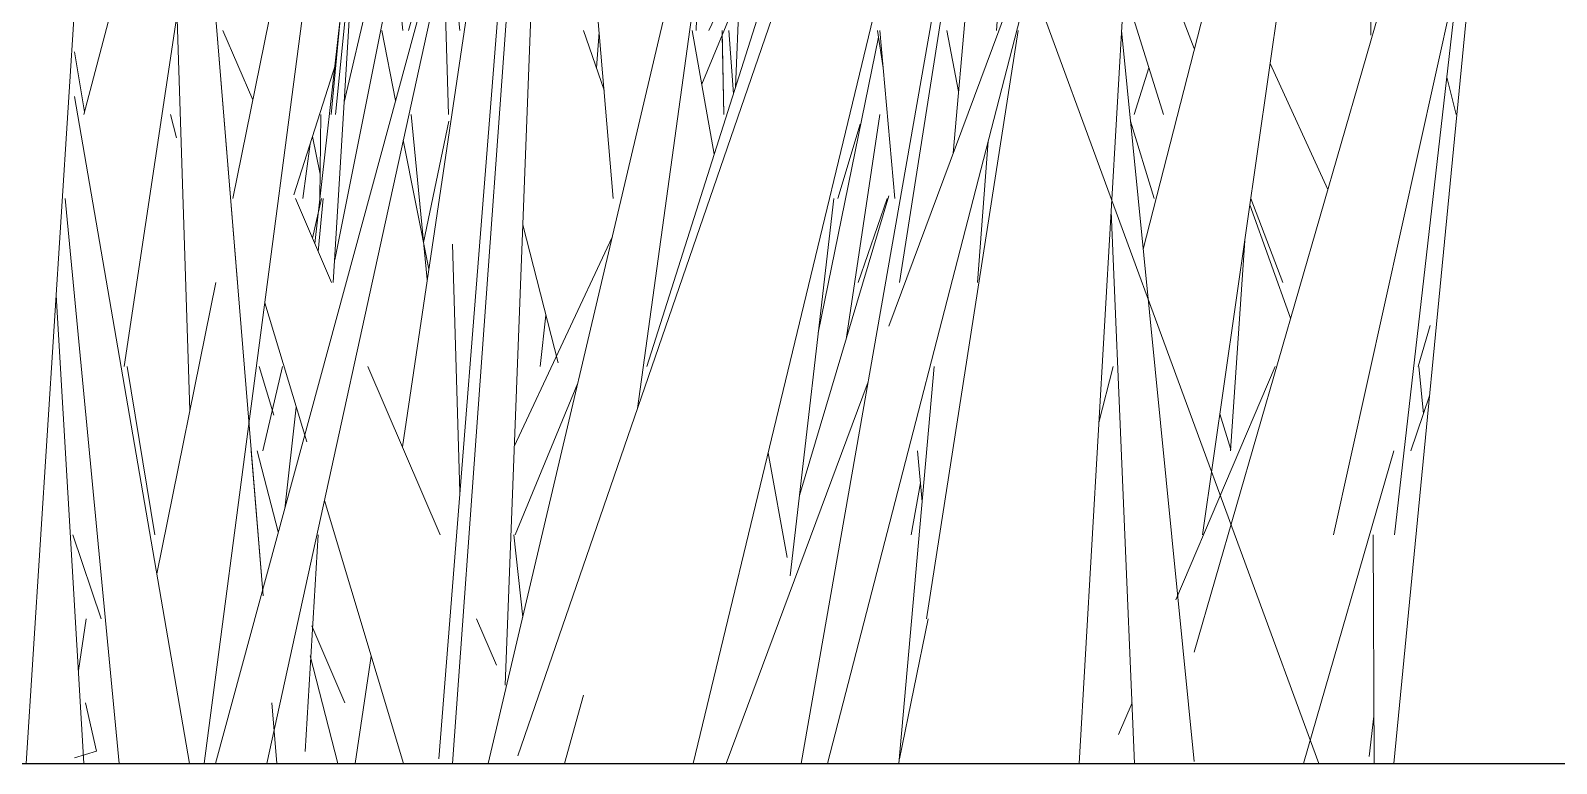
# Model space of a CAD drawing. Header units: millimetres. Extents: x -9575 to 27274, y -4387 to 11354.
# Drawn here: x -6081.6 to -6031.5, y 3048 to 3072.1 of the extents above; entities that cross this region are included whole.
import ezdxf

# ---------------------------------------------------------------- set-up
doc = ezdxf.new("R2010")
doc.units = ezdxf.units.MM
doc.layers.add('G-IMPT', color=8, linetype='Continuous', lineweight=9)

# ---------------------------------------------------------------- blocks, each defined once
blk = doc.blocks.new('Grass Array - 25_dwg-V50-North')
at = {"layer": 'G-IMPT'}
for p, q in [((-6067.719, 3048), (-6062.997, 3113.255)), ((-6047.165, 3048), (-6043.758, 3106.756)), ((-6031.374, 3104.409), (-6036.832, 3048)), ((-6063.911, 3101.758), (-6068.17, 3048.148)), ((-6049.875, 3072.065), (-6047.649, 3101.981)), ((-6077.597, 3098.2), (-6076.332, 3059.585)), ((-6073.931, 3053.507), (-6077.597, 3098.2)), ((-6078.569, 3096.979), (-6081.702, 3048)), ((-6059.824, 3048), (-6048.03, 3096.895)), ((-6049.59, 3094.682), (-6065.575, 3048.254)), ((-6064.546, 3091.377), (-6062.446, 3066.547)), ((-6071.272, 3069.714), (-6066.266, 3091.154)), ((-6064.467, 3090.433), (-6065.992, 3050.571)), ((-6074.774, 3063.788), (-6076.851, 3089.109)), ((-6056.284, 3048), (-6049.084, 3089.024)), ((-6039.293, 3048), (-6054.271, 3088.771)), ((-6075.867, 3048), (-6070.618, 3087.851)), ((-6043.391, 3051.655), (-6032.999, 3087.613)), ((-6045.058, 3064.89), (-6039.65, 3086.012)), ((-6038.815, 3085.472), (-6043.113, 3055.511)), ((-6069.363, 3058.398), (-6065.57, 3083.918)), ((-6057.859, 3083.722), (-6058.434, 3070.199)), ((-6071.582, 3064.539), (-6067.785, 3083.551)), ((-6051.294, 3068.037), (-6049.958, 3083.1)), ((-6072.236, 3065.067), (-6070.26, 3082.536)), ((-6066.543, 3048), (-6058.603, 3081.764)), ((-6050.239, 3081.692), (-6053.059, 3063.788)), ((-6072.048, 3080.775), (-6074.924, 3066.547)), ((-6071.627, 3063.788), (-6070.608, 3080.78)), ((-6075.487, 3048), (-6066.801, 3080.043)), ((-6055.582, 3079.192), (-6061.343, 3061.029)), ((-6055.415, 3048), (-6047.88, 3077.218)), ((-6049.799, 3072.057), (-6047.88, 3077.218)), ((-6034, 3077.274), (-6038.817, 3055.511)), ((-6045.394, 3076.76), (-6043.391, 3071.473)), ((-6037.616, 3077.101), (-6037.592, 3071.912)), ((-6037.593, 3072.065), (-6037.616, 3077.101)), ((-6079.808, 3069.306), (-6077.912, 3076.558)), ((-6079.808, 3069.306), (-6077.912, 3076.558)), ((-6070.86, 3076.39), (-6071.551, 3069.306)), ((-6059.441, 3075.685), (-6061.65, 3059.652)), ((-6071.179, 3074.78), (-6071.699, 3069.306)), ((-6068.361, 3074.823), (-6069.163, 3072.065)), ((-6067.475, 3072.065), (-6067.77, 3074.823)), ((-6068.069, 3074.244), (-6073.809, 3048)), ((-6069.348, 3072.065), (-6069.588, 3074.522)), ((-6059.307, 3072.065), (-6058.26, 3074.306)), ((-6034.676, 3074.219), (-6036.811, 3055.511)), ((-6059.678, 3073.96), (-6059.72, 3072.065)), ((-6058.303, 3073.296), (-6059.542, 3070.301)), ((-6045.689, 3073.454), (-6044.389, 3069.306)), ((-6076.776, 3072.466), (-6078.492, 3061.029)), ((-6067.943, 3072.605), (-6067.845, 3069.306)), ((-6075.25, 3072.065), (-6074.269, 3069.787)), ((-6069.587, 3069.764), (-6070.04, 3072.065)), ((-6069.587, 3069.764), (-6070.04, 3072.065)), ((-6063.421, 3072.065), (-6062.747, 3070.107)), ((-6062.998, 3070.837), (-6062.908, 3072.008)), ((-6059.129, 3068.009), (-6059.859, 3072.065)), ((-6058.818, 3069.306), (-6058.872, 3072.065)), ((-6058.818, 3069.306), (-6058.869, 3071.928)), ((-6058.502, 3069.985), (-6058.651, 3072.065)), ((-6055.719, 3062.139), (-6053.742, 3071.847)), ((-6053.775, 3072.065), (-6053.591, 3070.837)), ((-6053.205, 3066.547), (-6053.702, 3072.065)), ((-6049.799, 3072.057), (-6053.405, 3062.36)), ((-6049.161, 3072.065), (-6052.169, 3052.752)), ((-6051.498, 3072.065), (-6051.114, 3070.066)), ((-6043.391, 3048.064), (-6045.769, 3072.065)), ((-6079.786, 3069.391), (-6080.114, 3071.36)), ((-6079.786, 3069.391), (-6080.114, 3071.36)), ((-6071.54, 3070.982), (-6072.926, 3066.669)), ((-6044.871, 3070.842), (-6045.357, 3069.306)), ((-6039.001, 3066.846), (-6040.893, 3070.983)), ((-6034.793, 3069.306), (-6035.097, 3070.528)), ((-6076.343, 3048), (-6080.114, 3069.899)), ((-6076.973, 3069.306), (-6076.776, 3068.54)), ((-6072.04, 3069.306), (-6072.074, 3066.547)), ((-6068.547, 3063.891), (-6069.077, 3069.306)), ((-6053.699, 3069.306), (-6054.787, 3061.993)), ((-6068.666, 3065.11), (-6067.838, 3069.091)), ((-6055.077, 3066.547), (-6054.341, 3068.995)), ((-6044.699, 3066.547), (-6045.475, 3069.09)), ((-6072.622, 3066.547), (-6072.387, 3068.347)), ((-6072.311, 3068.584), (-6072.064, 3067.344)), ((-6068.497, 3064.226), (-6069.332, 3068.468)), ((-6050.491, 3063.788), (-6050.145, 3068.436)), ((-6056.332, 3056.802), (-6053.405, 3066.633)), ((-6080.429, 3066.547), (-6078.656, 3048)), ((-6072.873, 3066.547), (-6071.685, 3063.788)), ((-6072.314, 3065.248), (-6072.011, 3066.547)), ((-6071.962, 3066.547), (-6072.127, 3064.813)), ((-6056.635, 3054.159), (-6055.213, 3066.547)), ((-6054.405, 3063.788), (-6053.461, 3066.547)), ((-6040.223, 3062.616), (-6041.558, 3066.346)), ((-6041.525, 3066.547), (-6040.48, 3063.788)), ((-6064.25, 3061.158), (-6065.414, 3065.69)), ((-6046.114, 3066.127), (-6045.339, 3048)), ((-6065.692, 3058.406), (-6062.48, 3065.278)), ((-6041.727, 3065.171), (-6042.191, 3058.27)), ((-6067.717, 3065.052), (-6067.474, 3056.917)), ((-6075.482, 3063.788), (-6077.415, 3054.226)), ((-6079.808, 3048), (-6080.718, 3063.377)), ((-6073.874, 3063.129), (-6072.501, 3058.563)), ((-6064.651, 3062.72), (-6064.843, 3061.029)), ((-6035.645, 3062.376), (-6036.035, 3061.029)), ((-6077.478, 3055.511), (-6078.395, 3061.029)), ((-6077.478, 3055.511), (-6078.395, 3061.029)), ((-6073.583, 3059.439), (-6074.061, 3061.029)), ((-6073.943, 3058.27), (-6073.299, 3061.029)), ((-6070.497, 3061.029), (-6068.12, 3055.511)), ((-6053.071, 3048), (-6051.916, 3061.029)), ((-6046.516, 3059.198), (-6046.047, 3061.029)), ((-6043.985, 3053.375), (-6040.733, 3061.029)), ((-6036.019, 3061.029), (-6035.865, 3059.479)), ((-6063.612, 3060.465), (-6065.662, 3055.511)), ((-6054.085, 3060.532), (-6058.745, 3048)), ((-6073.222, 3056.357), (-6072.843, 3059.701)), ((-6036.275, 3058.27), (-6035.664, 3060.072)), ((-6042.189, 3058.308), (-6042.544, 3059.475)), ((-6073.931, 3053.507), (-6074.321, 3058.27)), ((-6074.126, 3058.27), (-6073.438, 3055.602)), ((-6056.743, 3054.758), (-6057.363, 3058.202)), ((-6052.309, 3056.59), (-6052.461, 3058.27)), ((-6036.832, 3058.27), (-6039.8, 3048)), ((-6052.365, 3057.212), (-6052.674, 3055.511)), ((-6071.921, 3056.632), (-6069.325, 3048)), ((-6080.171, 3055.511), (-6079.241, 3052.752)), ((-6072.55, 3048.399), (-6072.123, 3055.511)), ((-6065.414, 3052.804), (-6065.703, 3055.511)), ((-6037.484, 3048), (-6037.518, 3055.511)), ((-6037.484, 3048), (-6037.518, 3055.511)), ((-6079.734, 3052.752), (-6079.989, 3051.054)), ((-6066.932, 3052.752), (-6066.275, 3051.228)), ((-6052.116, 3052.752), (-6053.055, 3048.154)), ((-6071.253, 3049.993), (-6072.336, 3052.517)), ((-6072.387, 3051.531), (-6071.476, 3048)), ((-6070.909, 3048), (-6070.385, 3051.525)), ((-6064.048, 3048), (-6063.421, 3050.239)), ((-6079.393, 3048.403), (-6079.755, 3049.993)), ((-6073.479, 3048), (-6073.642, 3049.993)), ((-6045.864, 3048.954), (-6045.422, 3049.993)), ((-6037.491, 3049.558), (-6037.643, 3048.227)), ((-6079.393, 3048.403), (-6080.114, 3048.181))]:
    blk.add_line(p, q, dxfattribs=at)
blk = doc.blocks.new('Grass Array - Grass Array-V52-North')
blk.add_blockref('Grass Array - 25_dwg-V50-North', (0, 0))

msp = doc.modelspace()

# ---------------------------------------------------------------- linework, layer by layer
msp.add_line((-6653.468, 3048), (-5853.368, 3048))

# ---------------------------------------------------------------- block references
msp.add_blockref('Grass Array - Grass Array-V52-North', (0, 0))

doc.saveas('drawing.dxf')
